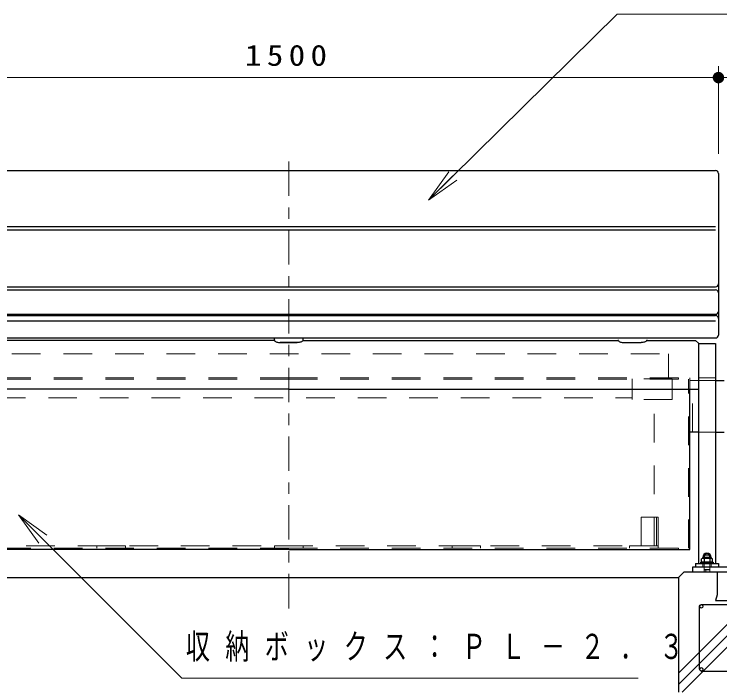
# Model space of a CAD drawing. Units: millimetres on the paper, scale 1:20. Extents: x -365 to 27, y 0 to 257.
# Drawn here: x -304.9 to -243.3, y 98.7 to 157.3 of the extents above; entities that cross this region are included whole.
import ezdxf

# ---------------------------------------------------------------- set-up
doc = ezdxf.new("R2010")
doc.units = ezdxf.units.MM
doc.linetypes.add('USER1', pattern=[4.5, 2.5, -2])
doc.linetypes.add('USER2', pattern=[6, 3, -1, 1, -1])
doc.layers.add('1_20', color=7, linetype='Continuous', lineweight=25)
doc.styles.add('ＭＳ ゴシック', font='')
doc.styles.get('ＭＳ ゴシック').set_extended_font_data('MS Gothic')

# ---------------------------------------------------------------- blocks, each defined once
blk = doc.blocks.new('filled_dot')
at = {"color": 0, "linetype": 'Continuous', "lineweight": -2, "const_width": 1.25}
blk.add_lwpolyline([(-0.625, 0, 1), (0.625, 0, 1)], format="xyb", close=True, dxfattribs=at)

msp = doc.modelspace()

# ---------------------------------------------------------------- linework, layer by layer
at = {"layer": '1_20', "lineweight": 13}
for p, q in [((-243.407, 145.163), (-243.407, 152.808)), ((-243.407, 145.163), (-243.407, 152.808)), ((-321.407, 151.808), (-240.407, 151.808)), ((-246.407, 151.808), (-235.657, 151.808)), ((-268.722, 141.114), (-266.937, 143.577)), ((-268.722, 141.114), (-266.586, 143.221)), ((-266.235, 142.865), (-268.722, 141.114)), ((-302.707, 111.163), (-304.475, 113.638)), ((-304.475, 113.638), (-302, 111.87)), ((-304.475, 113.638), (-302.354, 111.517)), ((-246.907, 99.82), (-239.407, 107.32)), ((-246.907, 98.83), (-239.407, 106.33)), ((-246.585, 98.162), (-239.407, 105.34))]:
    msp.add_line(p, q, dxfattribs=at)
at = {"layer": '1_20', "linetype": 'USER2', "lineweight": 13}
msp.add_line((-280.907, 105.482), (-280.907, 145.465), dxfattribs=at)
at = {"layer": '1_20'}
for p, q in [((-318.157, 143.701), (-243.657, 143.701)), ((-243.407, 143.451), (-243.407, 133.03)), ((-318.157, 138.804), (-243.657, 138.804)), ((-318.157, 138.527), (-243.657, 138.527)), ((-318.157, 133.544), (-243.657, 133.544)), ((-318.157, 133.28), (-243.657, 133.28)), ((-243.407, 133.03), (-243.407, 130.788)), ((-318.157, 131.148), (-243.657, 131.148)), ((-318.157, 131.038), (-243.657, 131.038)), ((-318.157, 130.575), (-243.657, 130.575)), ((-243.407, 130.788), (-243.407, 129.331)), ((-318.157, 129.081), (-243.657, 129.081)), ((-282.142, 128.87), (-309.672, 128.87)), ((-282.157, 128.93), (-282.157, 129.081)), ((-279.672, 128.87), (-252.142, 128.87)), ((-279.657, 128.93), (-279.657, 129.081)), ((-249.672, 128.87), (-245.407, 128.87)), ((-245.157, 128.62), (-245.407, 128.87)), ((-280.157, 128.68), (-281.657, 128.68)), ((-281.657, 128.68), (-280.157, 128.68)), ((-251.657, 128.68), (-250.157, 128.68)), ((-245.157, 128.62), (-245.157, 124.82)), ((-245.157, 128.612), (-243.657, 128.612)), ((-245.157, 128.487), (-245.157, 109.412)), ((-243.657, 128.612), (-243.657, 109.412)), ((-243.657, 125.362), (-242.907, 125.362)), ((-280.907, 124.62), (-316.657, 124.62)), ((-280.907, 124.62), (-245.157, 124.62)), ((-245.157, 120.862), (-245.907, 120.862)), ((-243.657, 120.862), (-242.907, 120.862)), ((-244.831, 109.837), (-244.897, 109.799)), ((-244.897, 109.55), (-244.897, 109.799)), ((-243.983, 109.837), (-244.831, 109.837)), ((-244.07, 109.912), (-244.745, 109.912)), ((-244.652, 109.799), (-244.652, 109.55)), ((-244.162, 109.799), (-244.162, 109.55)), ((-243.983, 109.837), (-243.917, 109.799)), ((-243.917, 109.55), (-243.917, 109.799)), ((-245.407, 109.412), (-243.407, 109.412)), ((-245.407, 109.412), (-245.407, 109.112)), ((-245.407, 109.112), (-243.407, 109.112)), ((-244.932, 109.412), (-244.932, 109.512)), ((-244.932, 109.512), (-243.882, 109.512)), ((-244.932, 109.412), (-243.882, 109.412)), ((-244.831, 109.512), (-244.897, 109.55)), ((-243.983, 109.512), (-244.831, 109.512)), ((-243.983, 109.512), (-243.917, 109.55)), ((-243.882, 109.512), (-243.882, 109.412)), ((-243.407, 109.412), (-243.407, 109.112)), ((-243.532, 108.662), (-243.532, 106.662)), ((-314.907, 108.162), (-246.907, 108.162)), ((-246.907, 108.162), (-246.907, 98.162)), ((-243.532, 106.662), (-243.657, 106.162)), ((-243.657, 106.162), (-242.657, 106.162)), ((-245.057, 100.162), (-245.057, 105.662)), ((-244.907, 105.812), (-241.407, 105.812)), ((-244.907, 100.012), (-241.407, 100.012))]:
    msp.add_line(p, q, dxfattribs=at)
at = {"layer": '1_20', "linetype": 'USER1', "lineweight": 13}
for p, q in [((-314.057, 127.702), (-247.757, 127.702)), ((-247.757, 125.502), (-247.757, 127.702)), ((-250.932, 125.502), (-250.932, 123.702)), ((-247.432, 125.502), (-250.932, 125.502)), ((-247.432, 125.502), (-247.432, 123.702)), ((-245.907, 125.612), (-245.907, 124.62)), ((-245.157, 125.612), (-243.657, 125.612)), ((-310.882, 123.852), (-250.932, 123.852)), ((-247.432, 123.702), (-250.932, 123.702)), ((-249.007, 110.952), (-249.007, 123.702)), ((-312.807, 110.952), (-249.007, 110.952)), ((-244.782, 109.412), (-244.782, 109.112)), ((-244.032, 109.412), (-244.032, 109.112))]:
    msp.add_line(p, q, dxfattribs=at)
at = {"layer": '1_20', "color": 4, "linetype": 'USER1', "lineweight": 13}
for p, q in [((-280.907, 125.612), (-315.907, 125.612)), ((-280.907, 125.497), (-315.792, 125.497)), ((-280.907, 125.612), (-245.907, 125.612)), ((-280.907, 125.497), (-246.022, 125.497)), ((-246.907, 125.497), (-246.907, 125.612)), ((-246.022, 110.727), (-246.022, 125.497)), ((-245.907, 125.362), (-239.907, 125.362)), ((-245.682, 120.862), (-245.682, 125.362)), ((-245.907, 120.862), (-239.907, 120.862)), ((-250.157, 113.452), (-248.657, 113.452)), ((-250.157, 110.952), (-250.157, 113.452)), ((-248.807, 110.952), (-248.807, 113.452)), ((-248.657, 110.952), (-248.657, 113.452)), ((-295.157, 110.952), (-297.657, 110.952)), ((-297.657, 110.952), (-297.657, 110.727)), ((-295.157, 110.952), (-295.157, 110.727)), ((-280.907, 110.952), (-282.157, 110.952)), ((-282.157, 110.952), (-282.157, 110.727)), ((-280.907, 110.952), (-279.657, 110.952)), ((-279.657, 110.952), (-279.657, 110.727)), ((-266.657, 110.952), (-264.157, 110.952)), ((-266.657, 110.952), (-266.657, 110.727)), ((-264.157, 110.952), (-264.157, 110.727)), ((-251.157, 110.952), (-248.657, 110.952)), ((-251.157, 110.952), (-251.157, 110.727)), ((-248.657, 110.952), (-248.657, 110.727)), ((-280.907, 110.727), (-315.792, 110.727)), ((-280.907, 110.727), (-246.022, 110.727)), ((-246.907, 110.612), (-246.907, 110.727))]:
    msp.add_line(p, q, dxfattribs=at)
at = {"layer": '1_20', "color": 4}
for p, q in [((-245.907, 110.612), (-245.907, 124.62)), ((-280.907, 110.612), (-315.907, 110.612)), ((-280.907, 110.612), (-245.907, 110.612))]:
    msp.add_line(p, q, dxfattribs=at)
at = {"layer": '1_20', "color": 2, "linetype": 'USER1', "lineweight": 13}
for p, q in [((-244.657, 110.012), (-244.557, 110.112)), ((-244.657, 108.712), (-244.657, 110.012)), ((-244.557, 110.112), (-244.257, 110.112)), ((-244.157, 110.012), (-244.257, 110.112)), ((-244.157, 108.712), (-244.157, 110.012))]:
    msp.add_line(p, q, dxfattribs=at)
at = {"layer": '1_20', "color": 2}
for p, q in [((-245.657, 109.112), (-244.657, 109.112)), ((-245.657, 108.662), (-245.657, 109.112)), ((-244.157, 109.112), (-241.457, 109.112)), ((-245.657, 108.662), (-240.157, 108.662)), ((-244.657, 108.862), (-244.157, 108.862))]:
    msp.add_line(p, q, dxfattribs=at)
at = {"layer": '1_20', "color": 70}
for q in [(-246.907, 108.162), (-239.907, 108.662)]:
    msp.add_line((-246.407, 108.662), q, dxfattribs=at)
at = {"layer": '1_20', "color": 2, "lineweight": 13}
msp.add_line((-244.5, 108.662), (-244.5, 108.862), dxfattribs=at)
at = {"layer": '1_20', "lineweight": 13}
for points in [[(-268.722, 141.114), (-252.258, 157.349), (-219.38, 157.349)], [(-304.475, 113.638), (-290.225, 99.388), (-250.41, 99.388)]]:
    msp.add_lwpolyline(points, dxfattribs=at)
at = {"layer": '1_20'}
for points in [[(-282.157, 128.93), (-282.151, 128.891), (-282.133, 128.853), (-282.103, 128.817), (-282.062, 128.784), (-282.011, 128.754), (-281.951, 128.728), (-281.884, 128.708), (-281.812, 128.693), (-281.735, 128.684), (-281.657, 128.68)], [(-282.157, 128.93), (-282.151, 128.891), (-282.133, 128.853), (-282.103, 128.817), (-282.062, 128.784), (-282.011, 128.754), (-281.951, 128.728), (-281.884, 128.708), (-281.812, 128.693), (-281.735, 128.684), (-281.657, 128.68)], [(-279.657, 128.93), (-279.663, 128.891), (-279.681, 128.853), (-279.712, 128.817), (-279.752, 128.784), (-279.803, 128.754), (-279.863, 128.728), (-279.93, 128.708), (-280.002, 128.693), (-280.079, 128.684), (-280.157, 128.68)], [(-279.657, 128.93), (-279.663, 128.891), (-279.681, 128.853), (-279.712, 128.817), (-279.752, 128.784), (-279.803, 128.754), (-279.863, 128.728), (-279.93, 128.708), (-280.002, 128.693), (-280.079, 128.684), (-280.157, 128.68)], [(-252.157, 128.93), (-252.151, 128.891), (-252.133, 128.853), (-252.103, 128.817), (-252.062, 128.784), (-252.011, 128.754), (-251.951, 128.728), (-251.884, 128.708), (-251.812, 128.693), (-251.735, 128.684), (-251.657, 128.68)], [(-249.657, 128.93), (-249.663, 128.891), (-249.681, 128.853), (-249.712, 128.817), (-249.752, 128.784), (-249.803, 128.754), (-249.863, 128.728), (-249.93, 128.708), (-250.002, 128.693), (-250.079, 128.684), (-250.157, 128.68)]]:
    msp.add_lwpolyline(points, dxfattribs=at)
for centre in [(-244.907, 105.662), (-244.907, 100.162)]:
    msp.add_circle(centre, 0.15, dxfattribs=at)
for centre, radius, start, end in [((-243.657, 143.451), 0.25, 0, 90), ((-243.657, 133.794), 0.25, 270, 0), ((-243.657, 133.03), 0.25, 0, 90), ((-243.657, 131.398), 0.25, 270, 0), ((-243.657, 130.788), 0.25, 0, 90), ((-243.657, 129.331), 0.25, 270, 0), ((-244.407, 109.912), 0.375, 0.00001, 180), ((-244.831, 109.394), 0.443, 66.13495, 89.99996), ((-244.745, 109.837), 0.075, 90, 180), ((-244.407, 109.026), 0.811, 72.41195, 107.58808), ((-243.983, 109.394), 0.443, 90.00002, 113.86508), ((-244.07, 109.837), 0.075, 0, 90), ((-244.831, 109.955), 0.443, 270.00003, 293.86506), ((-244.407, 110.323), 0.811, 252.41194, 287.58807), ((-243.983, 109.955), 0.443, 246.13494, 270)]:
    msp.add_arc(centre, radius, start, end, dxfattribs=at)
at = {"layer": '1_20', "linetype": 'USER1', "lineweight": 13}
msp.add_arc((-244.407, 109.912), 0.325, 0.00001, 180, dxfattribs=at)

# ---------------------------------------------------------------- block references
at = {"layer": '1_20', "lineweight": 13, "xscale": 0.4, "yscale": 0.4}
msp.add_blockref('filled_dot', (-243.407, 151.808), dxfattribs=at)
at = {"layer": '1_20', "lineweight": 13, "xscale": 0.4, "yscale": 0.4, "rotation": 180}
msp.add_blockref('filled_dot', (-243.407, 151.808), dxfattribs=at)

# ---------------------------------------------------------------- texts
at = {"layer": '1_20', "style": 'ＭＳ ゴシック'}
for s, insert, char_height, attachment_point in [('\\T1.33;\\W1.15;1500', (-280.907, 152.808), 1.833, 8), ('\\T1.64;\\W0.7;収納ボックス：ＰＬ－２．３', (-289.884, 102.038), 2.199, 4)]:
    msp.add_mtext(s, dxfattribs=dict(at, insert=insert, char_height=char_height, attachment_point=attachment_point))

doc.saveas('drawing.dxf')
